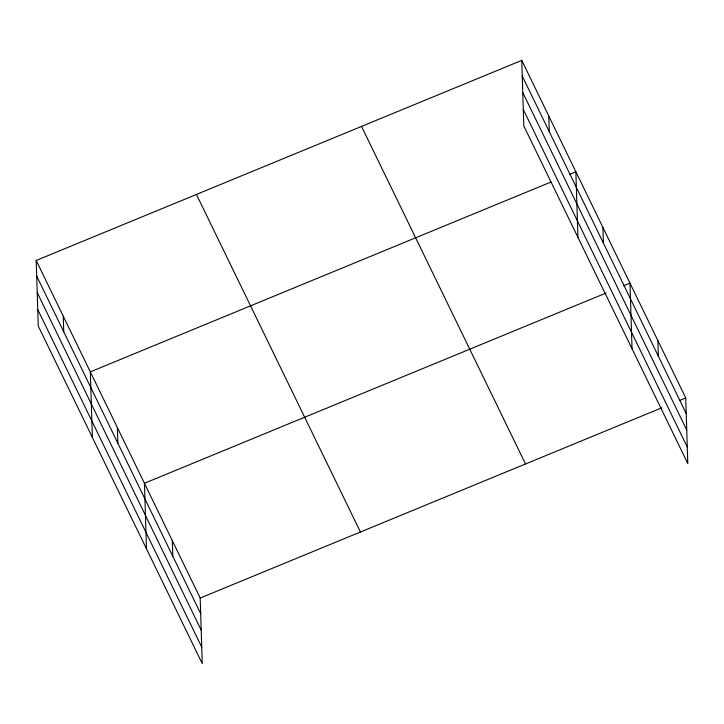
<?xml version="1.0" encoding="UTF-8"?>
<svg xmlns="http://www.w3.org/2000/svg" width="724" height="724" viewBox="0 0 724 724"><rect width="100%" height="100%" fill="white"/><g stroke="black" fill="none" stroke-linecap="round" stroke-linejoin="round"><path stroke-width="1.09" d="M36.2 260.477L200.195 598.042L202.249 663.618L38.263 326.062L36.2 260.477L521.751 60.382L685.737 397.938L687.8 463.523L523.805 125.958L521.751 60.382M550.892 182.059L90.319 371.874L92.382 437.459M569.625 174.348L575.861 171.769L577.924 237.354M606.051 293.03L144.438 483.27L146.492 548.855M623.735 285.736L629.98 283.165L632.043 348.751M200.195 598.042L661.808 407.793M679.492 400.508L685.737 397.938M522.239 76.02L686.234 413.585M522.755 92.5L686.75 430.056M523.289 109.478L687.284 447.043M361.52 126.41L525.506 463.966M196.43 194.448L360.425 532.004M36.689 276.125L200.684 613.681M37.214 292.605L201.2 630.161M37.748 309.582L201.734 647.147M657.863 340.552L658.351 356.199M602.92 227.472L603.418 243.11M548.801 116.075L549.299 131.723M172.312 540.656L172.81 556.304M117.378 427.576L117.867 443.215M63.26 316.18L63.748 331.827"/></g></svg>
